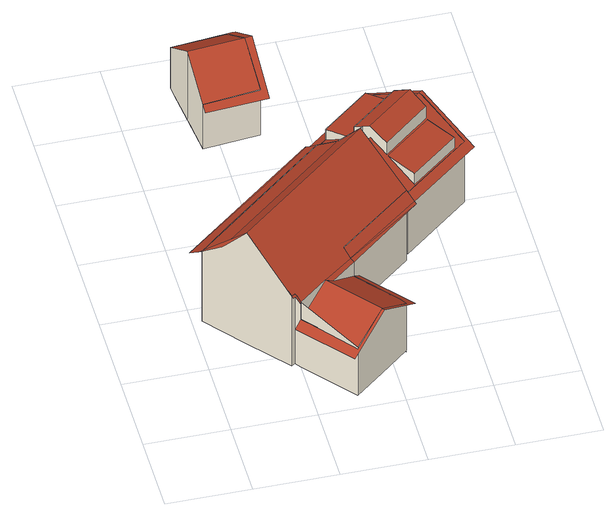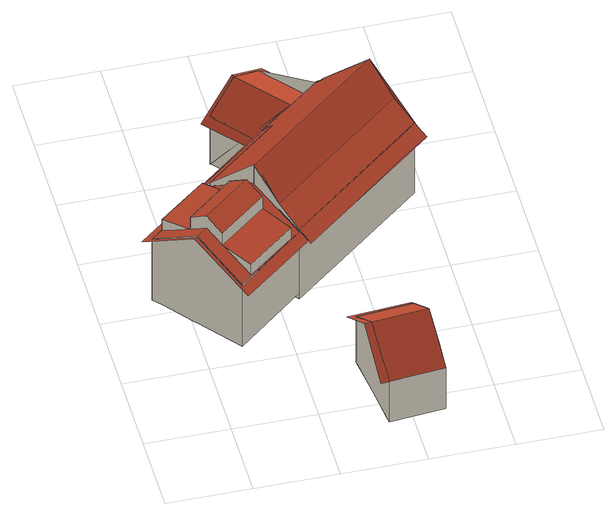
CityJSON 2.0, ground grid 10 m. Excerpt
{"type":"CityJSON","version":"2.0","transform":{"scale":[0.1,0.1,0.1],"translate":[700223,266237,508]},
"CityObjects":{
"building1":{"type":"Building","geometry":[{"type":"MultiSurface","lod":"3","boundaries":[[[0,1,2,3,4]],[[5,0,4,6,7,8,9]],[[10,11,12,13,14,15,16,0,17,18,19,20]],[[21,22,11,10,23]],[[21,24,25,26,22]],[[0,5,27,28,17]],[[0,16,1]],[[9,27,5]],[[29,3,16,14,30,31]],[[32,6,4,3,29,33]],[[34,35,18,17,9,6,32,36]],[[20,18,35,37]],[[10,20,37,38]],[[23,10,38,39]],[[40,24,21,23,39,41]],[[26,24,40,42]],[[43,44,12,11,22,26,42,45]],[[14,12,44,30]],[[37,35,34,36,32,33,29,31,30,44,43,45,42,40,41,39,38]],[[46,4,3,2,1,47,48,49]],[[50,17,51]],[[27,52,51,17,28]],[[53,54,26,25,24,55,56]],[[57,58,59,16,15,14,13,12,11]],[[60,61,9,8,7,6,4,46]],[[17,50,20,19,18]],[[23,21,10]],[[56,53,55]],[[22,11,54]],[[5,62,0]]],"semantics":{"surfaces":[{"type":"RoofSurface","Flaeche":40.52,"Neigung":29.55,"Ausrichtung":-129.66},{"type":"RoofSurface","Flaeche":39.21,"Neigung":29.48,"Ausrichtung":50.25},{"type":"RoofSurface","Flaeche":195.23,"Neigung":44.77,"Ausrichtung":140.19},{"type":"RoofSurface","Flaeche":111.41,"Neigung":49.22,"Ausrichtung":-39.67},{"type":"RoofSurface","Flaeche":77.72,"Neigung":37.94,"Ausrichtung":-39.67},{"type":"RoofSurface","Flaeche":2.44,"Neigung":44.61,"Ausrichtung":140.34},{"type":"WallSurface"},{"type":"GroundSurface"},{"type":"RoofSurface","Flaeche":12.51,"Neigung":29.54,"Ausrichtung":-129.67},{"type":"RoofSurface","Flaeche":2.9,"Neigung":40.17,"Ausrichtung":140.04},{"type":"RoofSurface","Flaeche":2.91,"Neigung":44.56,"Ausrichtung":140.33},{"type":"RoofSurface","Flaeche":43.22,"Neigung":37.91,"Ausrichtung":-39.67},{"type":"RoofSurface","Flaeche":0.332,"Neigung":44.61,"Ausrichtung":140.28},{"type":"RoofSurface","Flaeche":11.1,"Neigung":29.42,"Ausrichtung":50.34},{"type":"RoofSurface","Flaeche":17.03,"Neigung":44.77,"Ausrichtung":140.19},{"type":"RoofSurface","Flaeche":0.87,"Neigung":49.22,"Ausrichtung":-39.67},{"type":"RoofSurface","Flaeche":6.18,"Neigung":37.91,"Ausrichtung":-39.67},{"type":"RoofSurface","Flaeche":2.09,"Neigung":89.98,"Ausrichtung":-129.64},{"type":"RoofSurface"}],"values":[0,1,2,3,4,5,6,6,6,6,6,6,6,6,6,6,6,6,7,8,9,10,11,12,13,14,15,16,17,18]}}]},
"building2":{"type":"Building","geometry":[{"type":"MultiSurface","lod":"3","boundaries":[[[63,64,65,66,67,68]],[[69,68,67,70,71,72,73,74]],[[74,73,75,76]],[[77,68,69,74,76,78]],[[63,68,77,79]],[[65,63,79,80]],[[81,75,73,71,67,65,80,82]],[[76,75,81,82,80,79,77,78]],[[63,83,84,85,67,66,65,64]],[[85,86,87,74,73,72,71,70,67]]],"semantics":{"surfaces":[{"type":"RoofSurface","Flaeche":40.89,"Neigung":35.84,"Ausrichtung":175.11},{"type":"RoofSurface","Flaeche":46.46,"Neigung":37.15,"Ausrichtung":-4.88},{"type":"WallSurface"},{"type":"GroundSurface"},{"type":"RoofSurface","Flaeche":12.71,"Neigung":35.84,"Ausrichtung":175.12},{"type":"RoofSurface","Flaeche":6.51,"Neigung":37.15,"Ausrichtung":-4.89}],"values":[0,1,2,2,2,2,2,3,4,5]}}]},
"building3":{"type":"Building","children":["building3-1","building3-2","building3-3"],"geometry":[{"type":"MultiSurface","lod":"3","boundaries":[[[88,89,90,91,92,93,94,95,96,97,98,99,100,101,102]],[[90,89,88,102,103,104,105,106,107,108]],[[109,90,108,107,110,111]],[[91,90,109,112]],[[92,91,112,113]],[[94,92,113,114]],[[95,94,114,115]],[[98,95,115,116]],[[117,118,119,104,102,101,100,98,116,120]],[[107,104,119,110]],[[113,112,109,111,110,119,118,117,120,116,115,114]],[[50,121,122,102,101,100,99,98,97,96,95,94,93,92,91]],[[123,124,108,107,106,105,104,103,102,122]]],"semantics":{"surfaces":[{"type":"RoofSurface","Flaeche":79.29,"Neigung":31.82,"Ausrichtung":140.33},{"type":"RoofSurface","Flaeche":77.99,"Neigung":31.4,"Ausrichtung":-39.66},{"type":"WallSurface"},{"type":"GroundSurface"},{"type":"RoofSurface","Flaeche":16.5,"Neigung":31.57,"Ausrichtung":140.33},{"type":"RoofSurface","Flaeche":17.67,"Neigung":31.4,"Ausrichtung":-39.67}],"values":[0,1,2,2,2,2,2,2,2,2,3,4,5]}}]},
"building3-1":{"type":"BuildingInstallation","parents":["building3"],"geometry":[{"type":"MultiSurface","lod":"3","boundaries":[[[125,126,127,128]],[[129,130,125,128,131]],[[132,131,128,127,133,89]],[[134,130,129,131,132,135]],[[136,126,125,130,134,88]],[[127,126,136,133]]],"semantics":{"surfaces":[{"type":"RoofSurface","Flaeche":19.37,"Neigung":31.43,"Ausrichtung":-39.67},{"type":"RoofSurface","Flaeche":19.22,"Neigung":31.72,"Ausrichtung":140.33},{"type":"WallSurface"}],"values":[0,1,2,2,2,2]}}]},
"building3-2":{"type":"BuildingInstallation","parents":["building3"],"geometry":[{"type":"MultiSurface","lod":"3","boundaries":[[[133,136,137,138]],[[138,137,139,140]],[[138,140,133]],[[136,139,137]]],"semantics":{"surfaces":[{"type":"RoofSurface","Flaeche":29.17,"Neigung":10.35,"Ausrichtung":-39.67},{"type":"WallSurface"}],"values":[0,1,1,1]}}]},
"building3-3":{"type":"BuildingInstallation","parents":["building3"],"geometry":[{"type":"MultiSurface","lod":"3","boundaries":[[[141,142,134,143,144,145]],[[141,145,144,146,147]],[[142,141,147,148]],[[142,148,134]]],"semantics":{"surfaces":[{"type":"RoofSurface","Flaeche":28.8,"Neigung":10.33,"Ausrichtung":140.33},{"type":"WallSurface"}],"values":[0,1,1,1]}}]}
},
"vertices":[
[134,107,104],[99,78,79],[142,28,79],[149,18,79],[184,47,104],[144,109,99],[219,76,78],[213,85,78],[212,86,78],[173,133,78],[213,264,174],[50,129,174],[90,82,112],[92,84,112],[94,85,112],[96,83,110],[99,78,104],[170,136,103],[164,144,113],[176,153,113],[254,218,113],[194,292,134],[29,155,134],[216,266,174],[176,314,112],[30,194,112],[11,177,112],[173,133,99],[172,134,100],[149,18,7],[94,85,7],[99,78,7],[219,76,7],[184,47,7],[170,136,7],[164,144,7],[173,133,7],[254,218,7],[213,264,7],[216,266,7],[176,314,7],[194,292,7],[11,177,7],[50,129,7],[90,82,7],[29,155,7],[186,44,104],[98,77,78],[91,71,72],[143,8,72],[261,210,102],[263,208,99],[180,139,99],[0,190,100],[8,180,109],[168,323,103],[166,327,100],[91,80,110],[94,82,110],[98,77,104],[230,80,72],[180,139,72],[219,76,5],
[76,435,87],[87,436,87],[143,442,88],[138,484,118],[137,491,123],[71,485,123],[67,518,98],[137,495,120],[132,537,88],[131,544,82],[131,546,81],[65,540,81],[131,546,20],[65,540,20],[71,485,20],[67,518,20],[76,435,20],[143,442,20],[132,537,20],[137,491,20],[77,427,81],[151,433,81],[146,492,123],[141,547,81],[137,547,81],
[284,323,146],[227,276,146],[216,266,146],[213,264,146],[254,218,109],[254,219,109],[256,220,109],[256,219,108],[257,219,108],[264,226,108],[337,286,107],[332,291,112],[327,297,117],[300,331,144],[297,334,146],[259,381,110],[258,383,108],[186,323,108],[177,316,108],[176,314,108],[194,292,126],[216,266,16],[176,314,16],[194,292,16],[213,264,16],[254,218,16],[256,220,16],[256,219,16],[337,286,16],[300,331,16],[297,334,16],[258,383,16],[327,297,16],[347,281,101],[301,337,146],[254,394,101],[168,323,101],
[284,323,164],[270,340,150],[213,293,150],[227,276,164],[277,289,150],[298,306,150],[242,259,150],[242,259,133],[213,293,133],[298,306,132],[277,289,133],[270,340,133],
[245,370,125],[188,323,125],[245,370,109],[188,323,109],
[266,229,125],[323,276,125],[277,289,132],[242,259,132],[265,230,126],[265,230,110],[266,229,109],[323,276,109]
]}
